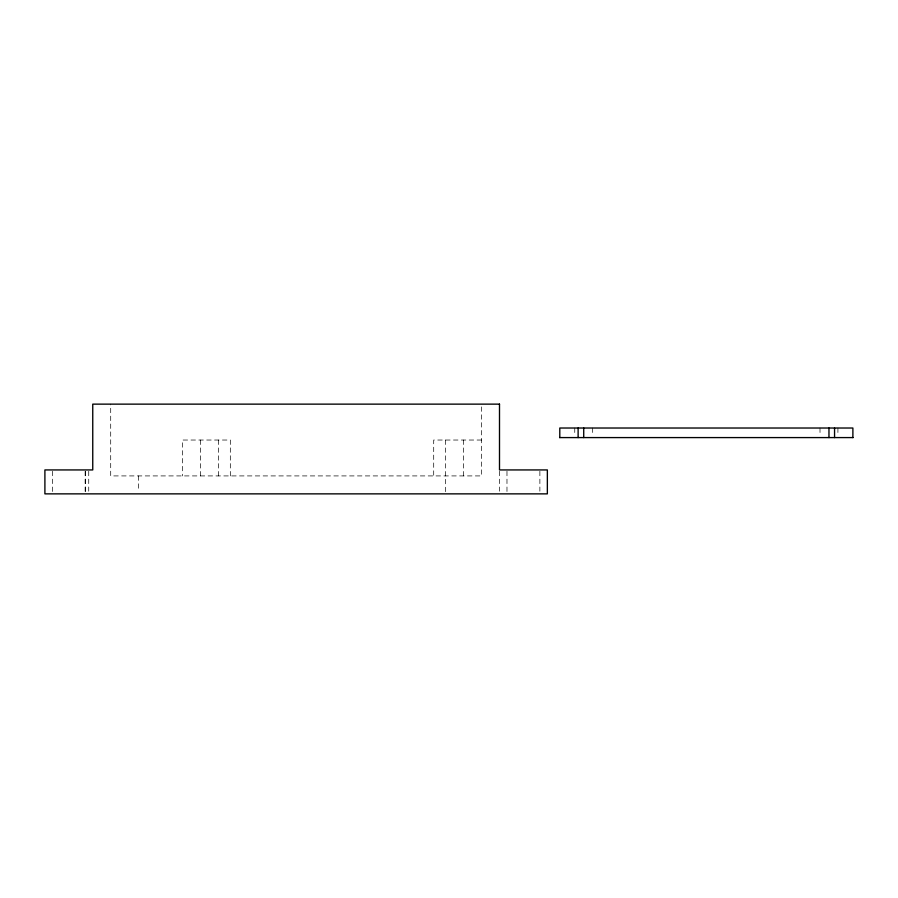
<?xml version="1.0" encoding="UTF-8"?>
<svg xmlns="http://www.w3.org/2000/svg" width="898" height="898" viewBox="0 0 898 898"><rect width="100%" height="100%" fill="white"/><g stroke="black" fill="none" stroke-linecap="round" stroke-linejoin="round"><path stroke-width="0.67" stroke-dasharray="4.49 3.37" d="M481.553 440.031L433.7 440.031L433.7 475.918M837.935 428.02L837.89 434.856M819.997 428.02L820.031 434.856M592.669 428.02L592.691 434.856M574.765 428.02L574.742 434.856M539.878 471.27L539.878 491.206M506.977 471.27L506.977 493.866M499.501 471.27L499.501 491.206M481.553 406.895L481.553 475.918L110.701 475.918L110.701 404.134M463.615 440.031L463.615 475.918M445.666 440.031L445.666 493.866M230.326 475.918L230.326 440.031L182.474 440.031L182.474 475.918M218.371 440.031L218.371 475.918M200.422 440.031L200.422 475.918M138.438 475.918L138.438 491.105M88.734 471.27L88.734 491.206M85.276 471.27L85.276 493.866M85.198 471.27L85.198 493.866M52.376 471.27L52.454 493.866"/><path stroke-width="1.35" d="M559.577 437.584L853.1 437.584M852.887 437.584L852.887 428.02L559.791 428.02L559.791 437.584M834.556 428.02L834.556 437.584M828.966 428.02L828.966 437.584M583.722 428.02L583.722 437.584M578.121 428.02L578.121 437.584M499.501 404.134L92.752 404.134L92.752 469.935L44.9 469.935L44.9 493.866L547.353 493.866L547.353 469.935L499.501 469.935L499.501 404.134"/></g></svg>
